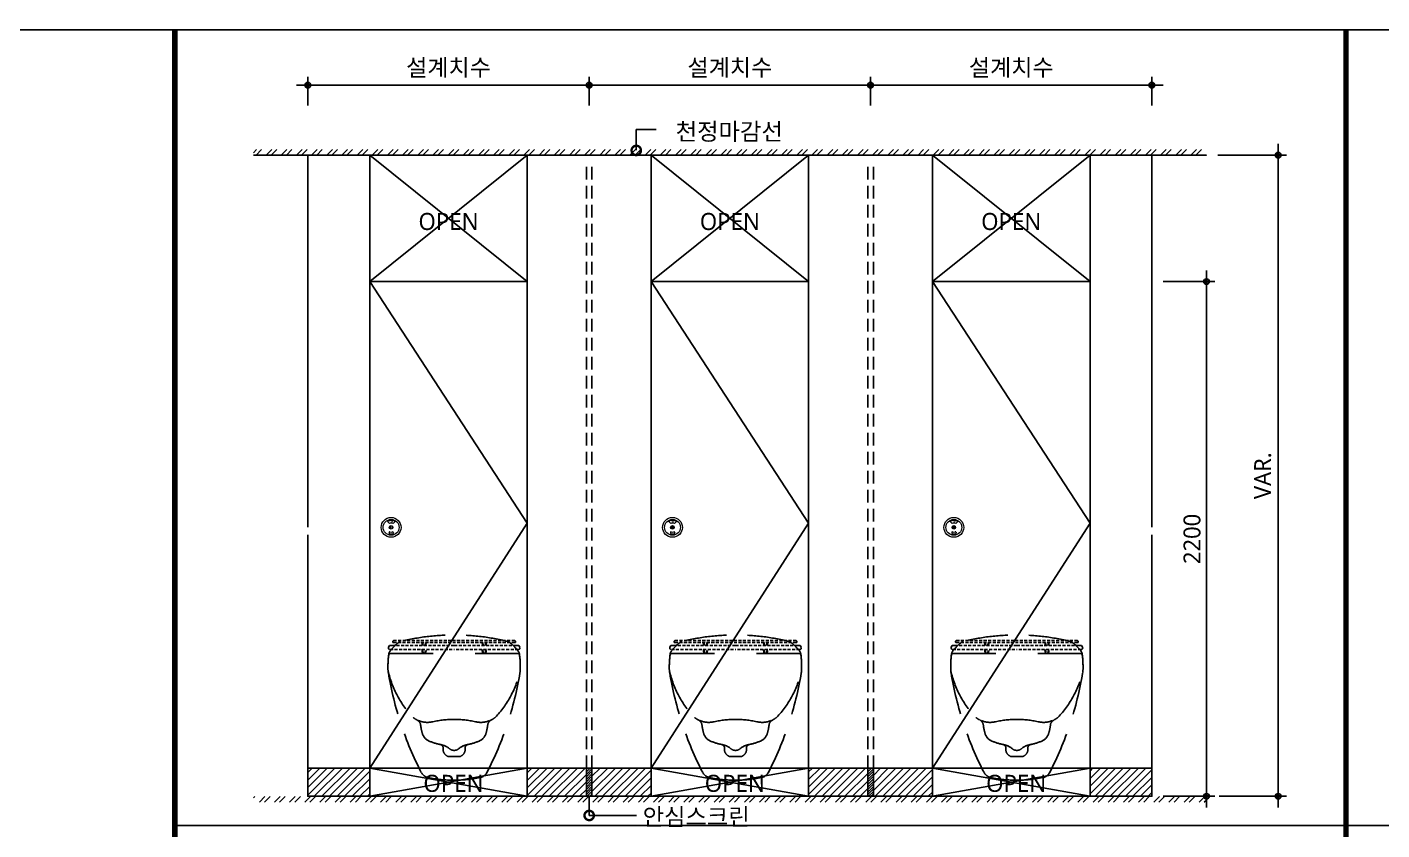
# Model space of a CAD drawing. Extents: x -256 to 8104, y -176 to 5714.
# Drawn here: x 2221 to 4629, y 4116 to 5543 of the extents above; entities that cross this region are included whole.
import ezdxf
from ezdxf.enums import TextEntityAlignment as Align

# ---------------------------------------------------------------- set-up
doc = ezdxf.new("R2010")
doc.units = 0
doc.header["$LTSCALE"] = 30
doc.linetypes.add('HIDDEN', pattern=[0.375, 0.25, -0.125])
doc.layers.get('0').update_dxf_attribs({"linetype": 'CONTINUOUS'})
doc.layers.get('DEFPOINTS').update_dxf_attribs({"linetype": 'CONTINUOUS'})
for name, color, linetype in [('DIM', 7, 'CONTINUOUS'), ('HAT', 8, 'CONTINUOUS'), ('HID', 9, 'HIDDEN'), ('문자', 3, 'CONTINUOUS'), ('부자재', 4, 'CONTINUOUS'), ('잠금쇠(회전형)', 4, 'CONTINUOUS'), ('치수', 1, 'CONTINUOUS'), ('판넬', 2, 'CONTINUOUS'), ('해치', 8, 'CONTINUOUS')]:
    doc.layers.add(name, color=color, linetype=linetype)
doc.styles.add('HDW', font='gulim.ttc')
doc.styles.add('돋움', font='malgun.ttf')
doc.dimstyles.new('10', dxfattribs={"dimscale": 10, "dimtxt": 3, "dimasz": 1, "dimexe": 1.5, "dimexo": 2, "dimgap": 1, "dimtad": 1, "dimdec": 0, "dimlunit": 6, "dimtxsty": '돋움', "dimblk": 'DIMDOT', "dimcen": -1, "dimdle": 1.5, "dimclrt": 3, "dimazin": 3, "dimtfac": 1, "dimtdec": 0, "dimtix": 1, "dimtmove": 2, "dimatfit": 3, "dimldrblk": 'DIMDOT', "dimarcsym": 0})

# ---------------------------------------------------------------- blocks, each defined once
blk = doc.blocks.new('DIMDOT')
at = {"linetype": 'Continuous'}
blk.add_line((-2, 0), (2, 0), dxfattribs=at)
for radius in [0.5, 0.25]:
    blk.add_circle((0, 0), radius, dxfattribs=at)
blk = doc.blocks.new('*D449')
at = {"layer": 'DEFPOINTS', "color": 0}
for p in [(151541.7, 5615.9), (151041.7, 5559.6), (151541.7, 5559.6)]:
    blk.add_point(p, dxfattribs=at)
at = {"layer": 'DIM', "color": 0, "lineweight": -2, "ltscale": 10}
for p, q in [((151041.7, 5579.6), (151041.7, 5630.9)), ((151051.7, 5615.9), (151531.7, 5615.9)), ((151541.7, 5579.6), (151541.7, 5630.9))]:
    blk.add_line(p, q, dxfattribs=at)
at = {"layer": 'DIM', "color": 0, "lineweight": -2, "xscale": 10, "yscale": 10, "zscale": 10, "rotation": 180}
blk.add_blockref('DIMDOT', (151041.7, 5615.9), dxfattribs=at)
at = {"layer": 'DIM', "color": 0, "lineweight": -2, "xscale": 10, "yscale": 10, "zscale": 10}
blk.add_blockref('DIMDOT', (151541.7, 5615.9), dxfattribs=at)
at = {"layer": 'DIM', "color": 3, "insert": (151291.7, 5645.6), "char_height": 30, "attachment_point": 5, "style": '돋움'}
blk.add_mtext('설계치수', dxfattribs=at)
blk = doc.blocks.new('*D450')
at = {"layer": 'DEFPOINTS', "color": 0}
for p in [(152041.7, 5615.9), (151541.7, 5559.6), (152041.7, 5559.6)]:
    blk.add_point(p, dxfattribs=at)
at = {"layer": 'DIM', "color": 0, "lineweight": -2, "ltscale": 10}
for p, q in [((151541.7, 5579.6), (151541.7, 5630.9)), ((151551.7, 5615.9), (152031.7, 5615.9)), ((152041.7, 5579.6), (152041.7, 5630.9))]:
    blk.add_line(p, q, dxfattribs=at)
at = {"layer": 'DIM', "color": 0, "lineweight": -2, "xscale": 10, "yscale": 10, "zscale": 10, "rotation": 180}
blk.add_blockref('DIMDOT', (151541.7, 5615.9), dxfattribs=at)
at = {"layer": 'DIM', "color": 0, "lineweight": -2, "xscale": 10, "yscale": 10, "zscale": 10}
blk.add_blockref('DIMDOT', (152041.7, 5615.9), dxfattribs=at)
at = {"layer": 'DIM', "color": 3, "insert": (151791.7, 5645.6), "char_height": 30, "attachment_point": 5, "style": '돋움'}
blk.add_mtext('설계치수', dxfattribs=at)
blk = doc.blocks.new('*D451')
at = {"layer": 'DEFPOINTS', "color": 0}
for p in [(152541.7, 5615.9), (152041.7, 5559.6), (152541.7, 5559.6)]:
    blk.add_point(p, dxfattribs=at)
at = {"layer": 'DIM', "color": 0, "lineweight": -2, "ltscale": 10}
for p, q in [((152041.7, 5579.6), (152041.7, 5630.9)), ((152051.7, 5615.9), (152531.7, 5615.9)), ((152541.7, 5579.6), (152541.7, 5630.9))]:
    blk.add_line(p, q, dxfattribs=at)
at = {"layer": 'DIM', "color": 0, "lineweight": -2, "xscale": 10, "yscale": 10, "zscale": 10, "rotation": 180}
blk.add_blockref('DIMDOT', (152041.7, 5615.9), dxfattribs=at)
at = {"layer": 'DIM', "color": 0, "lineweight": -2, "xscale": 10, "yscale": 10, "zscale": 10}
blk.add_blockref('DIMDOT', (152541.7, 5615.9), dxfattribs=at)
at = {"layer": 'DIM', "color": 3, "insert": (152291.7, 5645.6), "char_height": 30, "attachment_point": 5, "style": '돋움'}
blk.add_mtext('설계치수', dxfattribs=at)
blk = doc.blocks.new('*D452')
at = {"layer": 'DEFPOINTS', "color": 0}
for p in [(152541.7, 5266.7), (152541.7, 4351.7), (152638.6, 4351.7)]:
    blk.add_point(p, dxfattribs=at)
at = {"layer": 'DIM', "color": 0, "lineweight": -2, "ltscale": 10}
for p, q in [((152561.7, 5266.7), (152653.6, 5266.7)), ((152638.6, 5256.7), (152638.6, 4361.7)), ((152561.7, 4351.7), (152653.6, 4351.7))]:
    blk.add_line(p, q, dxfattribs=at)
at = {"layer": 'DIM', "color": 0, "lineweight": -2, "xscale": 10, "yscale": 10, "zscale": 10}
for p, rotation in [((152638.6, 5266.7), 90), ((152638.6, 4351.7), 270)]:
    blk.add_blockref('DIMDOT', p, dxfattribs=dict(at, rotation=rotation))
at = {"layer": 'DIM', "color": 3, "insert": (152613.1, 4809.2), "char_height": 30, "attachment_point": 5, "rotation": 90, "style": '돋움'}
blk.add_mtext('2200', dxfattribs=at)
blk = doc.blocks.new('A$C460A2A32')
at = {"color": 0}
for p, q in [((2.8, 20), (0.5, 16)), ((2.8, 20), (8.6, 20)), ((3.9, 10), (162.3, 10)), ((8.6, 20), (162.3, 20)), ((12.8, 32), (11.2, 30.4)), ((12.6, 27), (162.3, 27)), ((12.8, 32), (162.3, 32)), ((311.8, 32), (162.3, 32)), ((312, 27), (162.3, 27)), ((316, 20), (162.3, 20)), ((320.7, 10), (162.3, 10)), ((311.8, 32), (313.4, 30.4)), ((321.8, 20), (316, 20)), ((321.8, 20), (324.1, 16))]:
    blk.add_line(p, q, dxfattribs=at)
for centre, radius, start, end in [((3.9, 14), 4, 150.0107, 270), ((12.6, 29), 2, 135, 270), ((108.9, 28.2), 26, 182.6717, 198.4118), ((108.9, 10), 26, 180, 202.6199), ((107.4, 28.2), 23, 183.0205, 200.9186), ((107.4, 10), 23, 180, 205.7715), ((68.6, 10), 23, 334.2285, 0), ((68.6, 28.2), 23, 339.0814, 356.9795), ((67.1, 10), 26, 337.3801, 0), ((67.1, 28.2), 26, 341.5882, 357.3283), ((257.5, 28.2), 26, 182.6717, 198.4118), ((257.5, 10), 26, 180, 202.6199), ((256, 28.2), 23, 183.0205, 200.9186), ((256, 10), 23, 180, 205.7715), ((217.2, 10), 23, 334.2285, 0), ((217.2, 28.2), 23, 339.0814, 356.9795), ((215.7, 10), 26, 337.3801, 0), ((215.7, 28.2), 26, 341.5882, 357.3283), ((312, 29), 2, 270, 45), ((320.7, 14), 4, 270, 29.9893)]:
    blk.add_arc(centre, radius, start, end, dxfattribs=at)
blk = doc.blocks.new('_DOTSMALL')
at = {"color": 0, "linetype": 'ByBlock', "const_width": 0.5}
blk.add_lwpolyline([(-0.0625, 0, 1), (0.0625, 0, 1)], format="xyb", close=True, dxfattribs=at)
blk = doc.blocks.new('A$C63EC304E')
at = {"layer": '치수', "color": 1, "xscale": 2.5, "yscale": 2.5, "zscale": 2.5, "rotation": 234.3098741996962}
blk.add_blockref('_DOTSMALL', (0.31, 0.31), dxfattribs=at)
blk = doc.blocks.new('A$C2BC9653E')
at = {"layer": '치수', "xscale": 0.3333333333333333, "yscale": 0.3333333333333333, "zscale": 0.3333333333333333}
blk.add_blockref('A$C63EC304E', (0, 0), dxfattribs=at)
blk = doc.blocks.new('A$C7FC71301')
at = {"layer": '치수', "rotation": 180}
blk.add_blockref('A$C2BC9653E', (0.208, 0.208), dxfattribs=at)
blk = doc.blocks.new('A$C4A20372B')
at = {"layer": '치수'}
blk.add_blockref('A$C7FC71301', (0, 0), dxfattribs=at)
blk = doc.blocks.new('A$C566469F5')
at = {"layer": '치수'}
blk.add_blockref('A$C4A20372B', (0, 0), dxfattribs=at)
blk = doc.blocks.new('A$C7E317CD4')
at = {"layer": '해치', "xscale": 2, "yscale": 2, "zscale": 2}
blk.add_blockref('A$C566469F5', (0, 0), dxfattribs=at)
blk = doc.blocks.new('A$C601D7F27')
at = {"layer": '치수'}
blk.add_blockref('A$C7E317CD4', (0, 0), dxfattribs=at)
blk = doc.blocks.new('A$C38802C08')
at = {"layer": '치수'}
blk.add_blockref('A$C601D7F27', (0, 0), dxfattribs=at)
blk = doc.blocks.new('*D469')
at = {"layer": 'DEFPOINTS', "color": 0}
for p in [(152638.6, 5491.5), (152766, 5491.5), (152641.1, 4351.7)]:
    blk.add_point(p, dxfattribs=at)
at = {"layer": 'DIM', "color": 0, "lineweight": -2, "ltscale": 10}
for p, q in [((152658.6, 5491.5), (152781, 5491.5)), ((152766, 4361.7), (152766, 5481.5)), ((152661.1, 4351.7), (152781, 4351.7))]:
    blk.add_line(p, q, dxfattribs=at)
at = {"layer": 'DIM', "color": 0, "lineweight": -2, "xscale": 10, "yscale": 10, "zscale": 10}
for p, rotation in [((152766, 5491.5), 90), ((152766, 4351.7), 270)]:
    blk.add_blockref('DIMDOT', p, dxfattribs=dict(at, rotation=rotation))
at = {"layer": 'DIM', "color": 3, "insert": (152738.7, 4921.6), "char_height": 30, "attachment_point": 5, "rotation": 90, "style": '돋움'}
blk.add_mtext('VAR.', dxfattribs=at)
blk = doc.blocks.new('AURA_15', base_point=(148321.5, 175.8))
h = blk.add_hatch()
h.set_pattern_fill('ANSI31', color=3, scale=3, angle=180)
h.set_pattern_definition([(225, (148359.996, 0), (6.735192, -6.735192), [])])
h.paths.add_polyline_path([(151151.7, 4401.7), (151041.7, 4401.7), (151041.7, 4351.7), (151151.7, 4351.7)])
h.paths.add_polyline_path([(151536.7, 4401.7), (151431.7, 4401.7), (151431.7, 4351.7), (151536.7, 4351.7)])
h.paths.add_polyline_path([(151651.7, 4401.7), (151546.7, 4401.7), (151546.7, 4351.7), (151651.7, 4351.7)])
h.paths.add_polyline_path([(152036.7, 4401.7), (151931.7, 4401.7), (151931.7, 4351.7), (152036.7, 4351.7)])
h.paths.add_polyline_path([(152151.7, 4401.7), (152046.7, 4401.7), (152046.7, 4351.7), (152151.7, 4351.7)])
h.paths.add_polyline_path([(152541.7, 4401.7), (152431.7, 4401.7), (152431.7, 4351.7), (152541.7, 4351.7)])
h = blk.add_hatch()
h.set_pattern_fill('ANSI31', color=2, style=0)
h.set_pattern_definition([(45, (148359.9965, 0), (-2.245064, 2.245064), [])])
h.paths.add_polyline_path([(151546.7, 4401.7), (151536.7, 4401.7), (151536.7, 4351.7), (151546.7, 4351.7)])
h = blk.add_hatch()
h.set_pattern_fill('ANSI31', color=2, style=0)
h.set_pattern_definition([(45, (148859.9965, 0), (-2.245064, 2.245064), [])])
h.paths.add_polyline_path([(152046.7, 4401.7), (152036.7, 4401.7), (152036.7, 4351.7), (152046.7, 4351.7)])
at = {"layer": 'HAT'}
h = blk.add_hatch(dxfattribs=at)
h.set_pattern_fill('ANSI32', color=256, scale=2, style=0)
h.set_pattern_definition([(45, (139705.627, -141.476), (-13.470384, 13.470384), []), (45, (139714.607, -141.476), (-13.470384, 13.470384), [])])
h.paths.add_polyline_path([(150945, 5501.5), (152638.6, 5501.5), (152638.6, 5491.5), (150945, 5491.5)])
h = blk.add_hatch(dxfattribs=at)
h.set_pattern_fill('ANSI32', color=256, scale=2, style=0)
h.set_pattern_definition([(45, (139705.627, 40.504), (-13.470384, 13.470384), []), (45, (139714.607, 40.504), (-13.470384, 13.470384), [])])
h.paths.add_polyline_path([(150945, 4341.3), (152638.6, 4341.3), (152638.6, 4351.3), (150945, 4351.3)])
at = {"color": 2}
for p, q in [((150945, 5491.5), (152638.6, 5491.5)), ((151431.7, 4401.7), (151431.7, 4351.7)), ((151536.7, 4401.7), (151536.7, 4351.7)), ((152036.7, 4401.7), (152036.7, 4351.7)), ((152151.7, 4401.7), (152151.7, 4351.7))]:
    blk.add_line(p, q, dxfattribs=at)
for p, q in [((151041.7, 4830.4), (151041.7, 5491.5)), ((152541.7, 4830.4), (152541.7, 5491.5)), ((151041.7, 4816.6), (151041.7, 4351.7)), ((152541.7, 4816.6), (152541.7, 4351.7)), ((151041.7, 4351.7), (152541.7, 4351.7))]:
    blk.add_line(p, q)
at = {"color": 8}
blk.add_line((150805.6, 4299.9), (154153.5, 4299.9), dxfattribs=at)
at = {"color": 2}
for points in [[(148320.8, 5714.2), (155573.1, 5714.2), (155573.1, 175.8), (148320.8, 175.8)], [(148320.8, 5714.2), (155573.1, 5714.2), (155573.1, 175.8), (148320.8, 175.8)], [(148320.8, 5714.2), (156302.7, 5714.2), (156302.7, 175.8), (148320.8, 175.8)], [(151151.7, 4401.7), (151041.7, 4401.7), (151041.7, 4351.7), (151151.7, 4351.7)], [(151651.7, 4401.7), (151431.7, 4401.7), (151431.7, 4351.7), (151651.7, 4351.7)], [(151546.7, 4401.7), (151536.7, 4401.7), (151536.7, 4351.7), (151546.7, 4351.7)], [(151931.7, 4401.7), (152151.7, 4401.7), (152151.7, 4351.7), (151931.7, 4351.7)], [(152046.7, 4401.7), (152036.7, 4401.7), (152036.7, 4351.7), (152046.7, 4351.7)], [(152431.7, 4401.7), (152541.7, 4401.7), (152541.7, 4351.7), (152431.7, 4351.7)]]:
    blk.add_lwpolyline(points, close=True, dxfattribs=at)
at = {"color": 8, "const_width": 10}
for points in [[(150805.6, 2945), (150805.6, 5714.2)], [(152886.6, 2945), (152886.6, 5714.2)]]:
    blk.add_lwpolyline(points, dxfattribs=at)
at = {"layer": 'HID', "ltscale": 3}
for p, q in [((151536.7, 4401.7), (151536.7, 5480.5)), ((151546.7, 4401.7), (151546.7, 5480.5)), ((152036.7, 4401.7), (152036.7, 5480.5)), ((152046.7, 4401.7), (152046.7, 5480.5))]:
    blk.add_line(p, q, dxfattribs=at)
at = {"layer": 'HID', "ltscale": 10}
for p, q in [((151189.5, 4605.8), (151301.7, 4605.8)), ((151413.9, 4605.8), (151301.7, 4605.8)), ((151689.5, 4605.8), (151801.7, 4605.8)), ((151913.9, 4605.8), (151801.7, 4605.8)), ((152189.5, 4605.8), (152301.7, 4605.8)), ((152413.9, 4605.8), (152301.7, 4605.8))]:
    blk.add_line(p, q, dxfattribs=at)
for centre, radius, start, end in [((151259.3, 4555), 90, 128.0065, 143.1013), ((151207.6, 4621.2), 6, 103.9579, 128.0065), ((151301.7, 4235.4), 403.1, 76.2923, 103.7077), ((151395.8, 4621.2), 6, 51.9935, 76.0421), ((151344.1, 4555), 90, 36.8987, 51.9935), ((151759.3, 4555), 90, 128.0065, 143.1013), ((151707.6, 4621.2), 6, 103.9579, 128.0065), ((151801.7, 4235.4), 403.1, 76.2923, 103.7077), ((151895.8, 4621.2), 6, 51.9935, 76.0421), ((151844.1, 4555), 90, 36.8987, 51.9935), ((152259.3, 4555), 90, 128.0065, 143.1013), ((152207.6, 4621.2), 6, 103.9579, 128.0065), ((152301.7, 4235.4), 403.1, 76.2923, 103.7077), ((152395.8, 4621.2), 6, 51.9935, 76.0421), ((152344.1, 4555), 90, 36.8987, 51.9935), ((151364.1, 4581.3), 180, 172.4918, 181.055), ((151189.5, 4601.6), 4.2, 90, 173.3826), ((151194.6, 4603.7), 9, 143.1013, 172.4918), ((151413.9, 4601.6), 4.2, 6.6174, 90), ((151408.8, 4603.7), 9, 7.5082, 36.8987), ((151239.3, 4581.3), 180, 358.945, 7.5082), ((151864.1, 4581.3), 180, 172.4918, 181.055), ((151689.5, 4601.6), 4.2, 90, 173.3826), ((151694.6, 4603.7), 9, 143.1013, 172.4918), ((151913.9, 4601.6), 4.2, 6.6174, 90), ((151908.8, 4603.7), 9, 7.5082, 36.8987), ((151739.3, 4581.3), 180, 358.945, 7.5082), ((152364.1, 4581.3), 180, 172.4918, 181.055), ((152189.5, 4601.6), 4.2, 90, 173.3826), ((152194.6, 4603.7), 9, 143.1013, 172.4918), ((152413.9, 4601.6), 4.2, 6.6174, 90), ((152408.8, 4603.7), 9, 7.5082, 36.8987), ((152239.3, 4581.3), 180, 358.945, 7.5082), ((151226.1, 4578.8), 42, 181.055, 190.5892), ((151357, 4613.8), 177, 192.809, 223.5419), ((151246.4, 4613.8), 177, 316.4581, 347.191), ((151377.3, 4578.8), 42, 349.4108, 358.945), ((151726.1, 4578.8), 42, 181.055, 190.5892), ((151857, 4613.8), 177, 192.809, 223.5419), ((151746.4, 4613.8), 177, 316.4581, 347.191), ((151877.3, 4578.8), 42, 349.4108, 358.945), ((152226.1, 4578.8), 42, 181.055, 190.5892), ((152357, 4613.8), 177, 192.809, 223.5419), ((152246.4, 4613.8), 177, 316.4581, 347.191), ((152377.3, 4578.8), 42, 349.4108, 358.945), ((151779.1, 4669), 602.3, 189.3568, 207.2383), ((150824.3, 4669), 602.3, 332.7617, 350.6432), ((152279.1, 4669), 602.3, 189.3568, 207.2383), ((151324.3, 4669), 602.3, 332.7617, 350.6432), ((152779.1, 4669), 602.3, 189.3568, 207.2383), ((151824.3, 4669), 602.3, 332.7617, 350.6432), ((151254.3, 4525.1), 42, 232.3598, 243.5689), ((151230.3, 4476.7), 12, 6.9609, 63.5689), ((151254.3, 4525.1), 42, 248.0565, 282.8609), ((151332.6, 4489.2), 91.1, 186.9609, 196.5836), ((151301.7, 4317.4), 171, 90, 102.8609), ((151301.7, 4317.4), 171, 77.1391, 90), ((151349.1, 4525.1), 42, 257.1391, 291.9435), ((151270.9, 4489.2), 91.1, 343.4164, 353.0391), ((151373.2, 4476.7), 12, 116.4311, 173.0391), ((151349.1, 4525.1), 42, 296.4311, 307.6402), ((151754.3, 4525.1), 42, 232.3598, 243.5689), ((151730.3, 4476.7), 12, 6.9609, 63.5689), ((151754.3, 4525.1), 42, 248.0565, 282.8609), ((151832.6, 4489.2), 91.1, 186.9609, 196.5836), ((151801.7, 4317.4), 171, 90, 102.8609), ((151801.7, 4317.4), 171, 77.1391, 90), ((151849.1, 4525.1), 42, 257.1391, 291.9435), ((151770.9, 4489.2), 91.1, 343.4164, 353.0391), ((151873.2, 4476.7), 12, 116.4311, 173.0391), ((151849.1, 4525.1), 42, 296.4311, 307.6402), ((152254.3, 4525.1), 42, 232.3598, 243.5689), ((152230.3, 4476.7), 12, 6.9609, 63.5689), ((152254.3, 4525.1), 42, 248.0565, 282.8609), ((152332.6, 4489.2), 91.1, 186.9609, 196.5836), ((152301.7, 4317.4), 171, 90, 102.8609), ((152301.7, 4317.4), 171, 77.1391, 90), ((152349.1, 4525.1), 42, 257.1391, 291.9435), ((152270.9, 4489.2), 91.1, 343.4164, 353.0391), ((152373.2, 4476.7), 12, 116.4311, 173.0391), ((152349.1, 4525.1), 42, 296.4311, 307.6402), ((151265.4, 4469.2), 21, 196.5836, 247.6201), ((151338, 4469.2), 21, 292.3799, 343.4164), ((151765.4, 4469.2), 21, 196.5836, 247.6201), ((151838, 4469.2), 21, 292.3799, 343.4164), ((152265.4, 4469.2), 21, 196.5836, 247.6201), ((152338, 4469.2), 21, 292.3799, 343.4164), ((151301.7, 4557.3), 116.3, 247.6201, 258.9228), ((151276.2, 4437.7), 6, 0, 77.9673), ((151273.6, 4413.7), 30, 49.4621, 78.9228), ((151295.6, 4435.3), 13.6, 169.8446, 248.5821), ((151301.7, 4446.6), 13.3, 229.4621, 270), ((151301.7, 4446.6), 13.3, 270, 310.5379), ((151329.8, 4413.7), 30, 101.0772, 130.5379), ((151307.8, 4435.3), 13.6, 291.4179, 10.1554), ((151327.2, 4437.7), 6, 102.0327, 180), ((151301.7, 4557.3), 116.3, 281.0772, 292.3799), ((151801.7, 4557.3), 116.3, 247.6201, 258.9228), ((151776.2, 4437.7), 6, 0, 77.9673), ((151773.6, 4413.7), 30, 49.4621, 78.9228), ((151795.6, 4435.3), 13.6, 169.8446, 248.5821), ((151801.7, 4446.6), 13.3, 229.4621, 270), ((151801.7, 4446.6), 13.3, 270, 310.5379), ((151829.8, 4413.7), 30, 101.0772, 130.5379), ((151807.8, 4435.3), 13.6, 291.4179, 10.1554), ((151827.2, 4437.7), 6, 102.0327, 180), ((151801.7, 4557.3), 116.3, 281.0772, 292.3799), ((152301.7, 4557.3), 116.3, 247.6201, 258.9228), ((152276.2, 4437.7), 6, 0, 77.9673), ((152273.6, 4413.7), 30, 49.4621, 78.9228), ((152295.6, 4435.3), 13.6, 169.8446, 248.5821), ((152301.7, 4446.6), 13.3, 229.4621, 270), ((152301.7, 4446.6), 13.3, 270, 310.5379), ((152329.8, 4413.7), 30, 101.0772, 130.5379), ((152307.8, 4435.3), 13.6, 291.4179, 10.1554), ((152327.2, 4437.7), 6, 102.0327, 180), ((152301.7, 4557.3), 116.3, 281.0772, 292.3799), ((151301.7, 4593.3), 171, 266.2838, 270), ((151301.7, 4593.3), 171, 270, 273.7162), ((151801.7, 4593.3), 171, 266.2838, 270), ((151801.7, 4593.3), 171, 270, 273.7162), ((152301.7, 4593.3), 171, 266.2838, 270), ((152301.7, 4593.3), 171, 270, 273.7162), ((151259.1, 4402.5), 18, 210.6249, 258.7833), ((151301.7, 4617.3), 237, 258.7833, 270), ((151301.7, 4617.3), 237, 270, 281.2167), ((151344.3, 4402.5), 18, 281.2167, 329.3751), ((151759.1, 4402.5), 18, 210.6249, 258.7833), ((151801.7, 4617.3), 237, 258.7833, 270), ((151801.7, 4617.3), 237, 270, 281.2167), ((151844.3, 4402.5), 18, 281.2167, 329.3751), ((152259.1, 4402.5), 18, 210.6249, 258.7833), ((152301.7, 4617.3), 237, 258.7833, 270), ((152301.7, 4617.3), 237, 270, 281.2167), ((152344.3, 4402.5), 18, 281.2167, 329.3751)]:
    blk.add_arc(centre, radius, start, end, dxfattribs=at)
at = {"layer": '부자재', "color": 3}
blk.add_line((152541.7, 5491.5), (151041.7, 5491.5), dxfattribs=at)
blk.add_line((152541.7, 5491.5), (151041.7, 5491.5), dxfattribs=at)
at = {"layer": '잠금쇠(회전형)', "linetype": 'Continuous', "lineweight": 15}
for p, q in [((151183.1, 4840.4), (151186.8, 4836.5)), ((151196.8, 4840.4), (151193.2, 4836.5)), ((151683.1, 4840.4), (151686.8, 4836.5)), ((151696.8, 4840.4), (151693.2, 4836.5)), ((152183.1, 4840.4), (152186.8, 4836.5)), ((152196.8, 4840.4), (152193.2, 4836.5)), ((151186.4, 4821.2), (151186, 4820.1)), ((151188.3, 4832.8), (151188.3, 4827)), ((151191, 4832.7), (151191, 4826.9)), ((151193.6, 4821.2), (151194, 4820.1)), ((151686.4, 4821.2), (151686, 4820.1)), ((151688.3, 4832.8), (151688.3, 4827)), ((151691, 4832.7), (151691, 4826.9)), ((151693.6, 4821.2), (151694, 4820.1)), ((152186.4, 4821.2), (152186, 4820.1)), ((152188.3, 4832.8), (152188.3, 4827)), ((152191, 4832.7), (152191, 4826.9)), ((152193.6, 4821.2), (152194, 4820.1))]:
    blk.add_line(p, q, dxfattribs=at)
for centre, radius in [((151189.7, 4829.8), 17.6), ((151189.7, 4829.8), 14.1), ((151689.7, 4829.8), 17.6), ((151689.7, 4829.8), 14.1), ((152189.7, 4829.8), 17.6), ((152189.7, 4829.8), 14.1), ((151189.7, 4829.8), 3.21), ((151689.7, 4829.8), 3.21), ((152189.7, 4829.8), 3.21)]:
    blk.add_circle(centre, radius, dxfattribs=at)
for centre, radius, start, end in [((151190, 4828.1), 14.1, 61.0478, 118.9522), ((151690, 4828.1), 14.1, 61.0478, 118.9522), ((152190, 4828.1), 14.1, 61.0478, 118.9522), ((151186.9, 4819.8), 0.98, 160.8571, 255.4685), ((151187.3, 4820.9), 0.98, 72.2332, 160.8571), ((151190, 4831.6), 13.2, 255.4685, 284.5315), ((151190, 4830.5), 6.81, 61.8696, 118.1304), ((151190, 4829.2), 7.75, 252.2332, 287.7668), ((151192.6, 4820.9), 0.98, 19.1429, 107.7668), ((151193, 4819.8), 0.98, 284.5315, 19.1429), ((151686.9, 4819.8), 0.98, 160.8571, 255.4685), ((151687.3, 4820.9), 0.98, 72.2332, 160.8571), ((151690, 4831.6), 13.2, 255.4685, 284.5315), ((151690, 4830.5), 6.81, 61.8696, 118.1304), ((151690, 4829.2), 7.75, 252.2332, 287.7668), ((151692.6, 4820.9), 0.98, 19.1429, 107.7668), ((151693, 4819.8), 0.98, 284.5315, 19.1429), ((152186.9, 4819.8), 0.98, 160.8571, 255.4685), ((152187.3, 4820.9), 0.98, 72.2332, 160.8571), ((152190, 4831.6), 13.2, 255.4685, 284.5315), ((152190, 4830.5), 6.81, 61.8696, 118.1304), ((152190, 4829.2), 7.75, 252.2332, 287.7668), ((152192.6, 4820.9), 0.98, 19.1429, 107.7668), ((152193, 4819.8), 0.98, 284.5315, 19.1429)]:
    blk.add_arc(centre, radius, start, end, dxfattribs=at)
at = {"layer": '치수'}
for p, q in [((151625.4, 5500.1), (151625.4, 5537.2)), ((151625.4, 5537.2), (151660.5, 5537.2)), ((151151.7, 5491.5), (151431.7, 5266.7)), ((151431.7, 5491.5), (151151.7, 5266.7)), ((151651.7, 5491.5), (151931.7, 5266.7)), ((151931.7, 5491.5), (151651.7, 5266.7)), ((152151.7, 5491.5), (152431.7, 5266.7)), ((152431.7, 5491.5), (152151.7, 5266.7)), ((151431.7, 4837.1), (151151.7, 5266.7)), ((151931.7, 4837.1), (151651.7, 5266.7)), ((152431.7, 4837.1), (152151.7, 5266.7)), ((151431.7, 4837.1), (151151.7, 4401.7)), ((151931.7, 4837.1), (151651.7, 4401.7)), ((152431.7, 4837.1), (152151.7, 4401.7)), ((151151.7, 4401.7), (151431.7, 4351.7)), ((151431.7, 4401.7), (151151.7, 4351.7)), ((151651.7, 4401.7), (151931.7, 4351.7)), ((151931.7, 4401.7), (151651.7, 4351.7)), ((152151.7, 4401.7), (152431.7, 4351.7)), ((152431.7, 4401.7), (152151.7, 4351.7)), ((151541.7, 4351.7), (151541.7, 4317.5)), ((151625.8, 4317.5), (151541.7, 4317.5))]:
    blk.add_line(p, q, dxfattribs=at)
at = {"layer": '판넬', "color": 3}
for p, q in [((151151.7, 5301.7), (151151.7, 5491.5)), ((151431.7, 5266.7), (151431.7, 5491.5)), ((151651.7, 5266.7), (151651.7, 5491.5)), ((151931.7, 5266.7), (151931.7, 5491.5)), ((152151.7, 5266.7), (152151.7, 5491.5)), ((152431.7, 5266.7), (152431.7, 5491.5)), ((151151.7, 5266.7), (151151.7, 5480.5)), ((151151.7, 4401.7), (151041.7, 4401.7)), ((151651.7, 4401.7), (151431.7, 4401.7)), ((151651.7, 4401.7), (151551.7, 4401.7)), ((152151.7, 4401.7), (151931.7, 4401.7)), ((152541.7, 4401.7), (152431.7, 4401.7))]:
    blk.add_line(p, q, dxfattribs=at)
at = {"layer": '판넬'}
for p, q in [((151431.7, 5266.7), (151151.7, 5266.7)), ((151151.7, 5266.7), (151151.7, 4401.7)), ((151431.7, 5266.7), (151431.7, 4444.8)), ((151931.7, 5266.7), (151651.7, 5266.7)), ((151651.7, 5266.7), (151651.7, 4401.7)), ((151931.7, 5266.7), (151931.7, 5254.3)), ((151931.7, 5254.3), (151931.7, 4444.8)), ((152431.7, 5266.7), (152151.7, 5266.7)), ((152151.7, 5266.7), (152151.7, 4401.7)), ((152431.7, 5266.7), (152431.7, 5254.3)), ((152431.7, 5254.3), (152431.7, 4444.8)), ((151431.7, 4444.8), (151431.7, 4401.7)), ((151931.7, 4444.8), (151931.7, 4401.7)), ((152431.7, 4444.8), (152431.7, 4401.7)), ((151431.7, 4401.7), (151151.7, 4401.7)), ((151931.7, 4401.7), (151651.7, 4401.7)), ((152431.7, 4401.7), (152151.7, 4401.7))]:
    blk.add_line(p, q, dxfattribs=at)
at = {"layer": '판넬', "color": 4}
blk.add_line((152151.7, 4401.7), (152051.7, 4401.7), dxfattribs=at)
at = {"layer": 'HID', "ltscale": 10, "xscale": 0.7200000000011642, "yscale": 0.7200000000011642, "zscale": 0.7200000000011642}
for p in [(151184.9, 4605.5), (151684.9, 4605.5), (152184.9, 4605.5)]:
    blk.add_blockref('A$C460A2A32', p, dxfattribs=at)
at = {"layer": '해치', "xscale": -20, "yscale": 20, "zscale": 20, "rotation": 180}
blk.add_blockref('A$C38802C08', (151621.2, 5504.1), dxfattribs=at)
at = {"layer": '해치', "xscale": -20, "yscale": 20, "zscale": 20}
blk.add_blockref('A$C38802C08', (151545.9, 4313.4), dxfattribs=at)
at = {"layer": '문자', "style": '돋움'}
for s, p in [('천정마감선', (151790.6, 5533.8)), ('OPEN', (151291.7, 5373.6)), ('OPEN', (151791.7, 5373.6)), ('OPEN', (152291.7, 5373.6)), ('OPEN', (151300.5, 4374.7)), ('OPEN', (151800.5, 4374.7)), ('OPEN', (152300.5, 4374.7)), ('안심스크린', (151731.9, 4315.8))]:
    blk.add_text(s, height=30.34, dxfattribs=at).set_placement(p, align=Align.MIDDLE)
at = {"layer": '잠금쇠(회전형)', "linetype": 'Continuous', "lineweight": 15, "style": 'HDW', "width": 0.659278}
for p, p2 in [((151186.8, 4838.4), (151193, 4838.4)), ((151686.8, 4838.4), (151693, 4838.4)), ((152186.8, 4838.4), (152193, 4838.4))]:
    blk.add_text('사용중', height=2.3, dxfattribs=at).set_placement(p, p2, align=Align.FIT)
at = {"layer": 'DIM', "ltscale": 10}
for base, p1, p2, picture, middle in [((151541.7, 5615.9), (151041.7, 5559.6), (151541.7, 5559.6), '*D449', (151291.7, 5645.6)), ((152041.7, 5615.9), (151541.7, 5559.6), (152041.7, 5559.6), '*D450', (151791.7, 5645.6)), ((152541.7, 5615.9), (152041.7, 5559.6), (152541.7, 5559.6), '*D451', (152291.7, 5645.6))]:
    dim = blk.add_linear_dim(base=base, p1=p1, p2=p2, text='설계치수', dimstyle='10', override={"dimtxsty": '돋움'}, dxfattribs=at)
    dim.commit()
    dim.dimension.update_dxf_attribs({"geometry": picture, "text_midpoint": middle})
dim = blk.add_linear_dim(base=(152766, 5491.5), p1=(152641.1, 4351.7), p2=(152638.6, 5491.5), angle=90, text='VAR.', dimstyle='10', dxfattribs=at)
dim.commit()
dim.dimension.update_dxf_attribs({"geometry": '*D469', "text_midpoint": (152738.7, 4921.6), "dimtype": 160})
dim = blk.add_linear_dim(base=(152638.6, 4351.7), p1=(152541.7, 5266.7), p2=(152541.7, 4351.7), angle=90, text='2200', dimstyle='10', override={"dimtxt": 3, "dimtxsty": '돋움'}, dxfattribs=at)
dim.commit()
dim.dimension.update_dxf_attribs({"geometry": '*D452', "text_midpoint": (152613.1, 4809.2)})

msp = doc.modelspace()

# ---------------------------------------------------------------- block references
msp.add_blockref('AURA_15', (0, 0))

doc.saveas('drawing.dxf')
